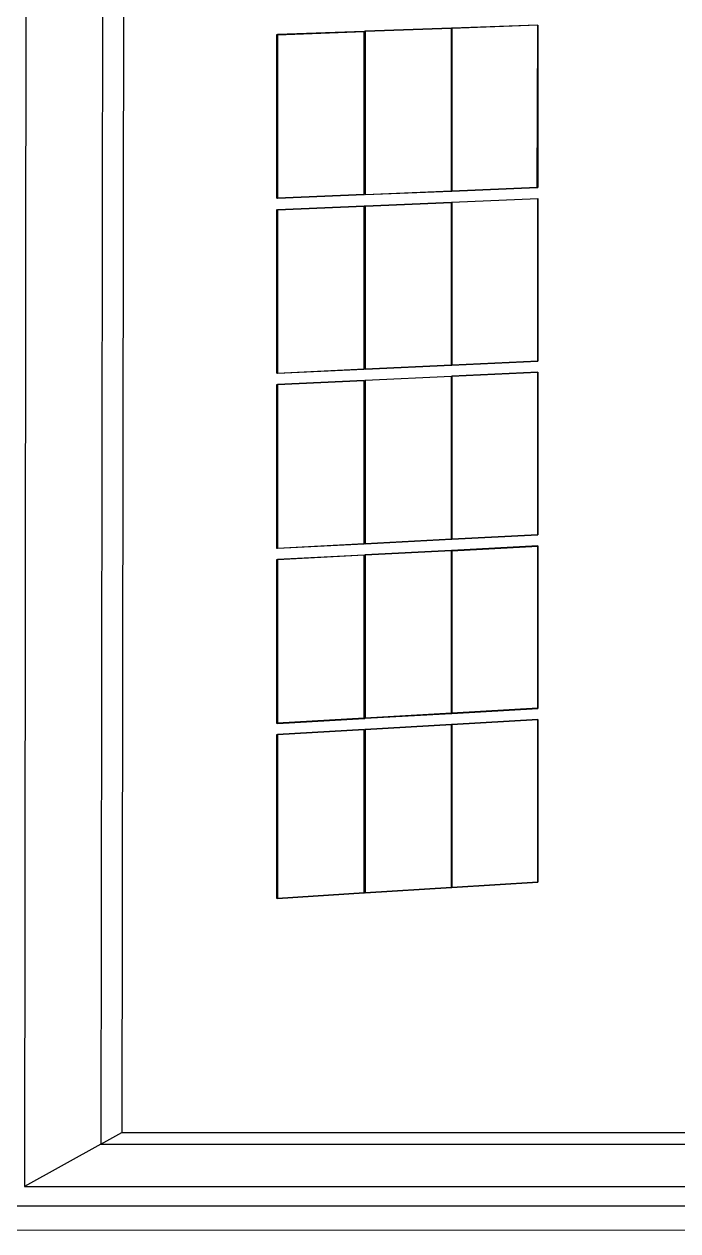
# Model space of a CAD drawing. Header units: inches. Extents: x -3457 to 3579, y -2730 to 2631.
# Drawn here: x -2956 to -2505, y -1663 to -830 of the extents above; entities that cross this region are included whole.
import ezdxf

# ---------------------------------------------------------------- set-up
doc = ezdxf.new("R2010")
doc.units = ezdxf.units.IN
doc.header["$MEASUREMENT"] = 0

msp = doc.modelspace()

# ---------------------------------------------------------------- linework, layer by layer
for p, q in [((-2953.8, 2.06), (-2955.89, -1632.72)), ((-2901.03, 2.06), (-2903.09, -1603.56)), ((-2886.52, 2.06), (-2888.56, -1595.54)), ((-2601.31, -830.96), (-2660.55, -833.13)), ((-2601.31, -831.1), (-2660.55, -833.26)), ((-2601.31, -830.96), (-2601.3, -831.1)), ((-2601.31, -830.96), (-2601.31, -831.1)), ((-2601.3, -831.1), (-2601.31, -831.1)), ((-2601.31, -831.1), (-2601.31, -833.36)), ((-2601.31, -833.36), (-2601.3, -831.1)), ((-2601.3, -943.1), (-2601.3, -831.1)), ((-2781.44, -837.56), (-2781.46, -837.69)), ((-2781.04, -837.68), (-2781.46, -837.69)), ((-2781.46, -950.58), (-2781.46, -837.69)), ((-2781.25, -894.13), (-2781.46, -837.69)), ((-2781.44, -950.43), (-2781.44, -837.56)), ((-2781.04, -837.68), (-2781.25, -894.13)), ((-2781.02, -837.54), (-2781.04, -837.68)), ((-2781.04, -837.68), (-2781.02, -837.68)), ((-2781.04, -842.76), (-2781.04, -837.68)), ((-2781.04, -842.76), (-2781.02, -837.68)), ((-2721.15, -835.35), (-2781.02, -837.54)), ((-2781.02, -837.68), (-2721.16, -835.48)), ((-2781.02, -837.54), (-2781.02, -837.68)), ((-2781.02, -837.68), (-2781.02, -950.41)), ((-2721.15, -835.35), (-2721.16, -835.48)), ((-2721.16, -835.48), (-2721.15, -835.48)), ((-2721.16, -947.93), (-2721.16, -835.48)), ((-2720.83, -835.34), (-2721.15, -835.35)), ((-2721.15, -835.35), (-2721.15, -835.48)), ((-2721.15, -835.48), (-2720.84, -835.47)), ((-2721.15, -835.48), (-2721.15, -947.93)), ((-2720.83, -835.34), (-2720.84, -835.47)), ((-2720.84, -835.47), (-2720.83, -835.47)), ((-2720.84, -948.06), (-2720.84, -835.47)), ((-2720.42, -835.32), (-2720.83, -835.34)), ((-2720.83, -835.47), (-2720.83, -835.34)), ((-2720.83, -835.47), (-2720.43, -835.46)), ((-2720.83, -947.91), (-2720.83, -835.47)), ((-2720.42, -835.32), (-2720.43, -835.46)), ((-2720.42, -835.46), (-2720.43, -835.46)), ((-2720.43, -947.89), (-2720.43, -835.46)), ((-2660.96, -833.14), (-2720.42, -835.32)), ((-2660.96, -833.28), (-2720.42, -835.46)), ((-2720.42, -835.32), (-2720.42, -835.46)), ((-2720.42, -835.46), (-2720.42, -947.89)), ((-2660.86, -833.14), (-2660.96, -833.14)), ((-2660.96, -833.14), (-2660.96, -833.28)), ((-2660.86, -833.28), (-2660.96, -833.28)), ((-2660.96, -945.42), (-2660.96, -833.28)), ((-2660.55, -833.13), (-2660.86, -833.14)), ((-2660.86, -833.14), (-2660.86, -833.28)), ((-2660.55, -833.26), (-2660.86, -833.28)), ((-2660.86, -833.28), (-2660.86, -945.42)), ((-2660.86, -945.57), (-2660.86, -833.28)), ((-2660.55, -833.13), (-2660.55, -833.26)), ((-2660.55, -833.26), (-2660.55, -945.41)), ((-2601.78, -942.97), (-2601.31, -833.36)), ((-2601.31, -833.36), (-2601.31, -942.95)), ((-2781.24, -896.67), (-2781.04, -842.76)), ((-2781.04, -950.41), (-2781.04, -842.76)), ((-2781.25, -894.13), (-2781.46, -950.58)), ((-2781.44, -950.43), (-2781.24, -896.67)), ((-2781.24, -896.67), (-2781.25, -894.13)), ((-2781.04, -950.41), (-2781.24, -896.67)), ((-2721.16, -948.08), (-2781.04, -950.57)), ((-2781.02, -950.41), (-2721.16, -947.93)), ((-2721.15, -947.93), (-2721.16, -948.08)), ((-2721.16, -947.93), (-2721.15, -947.93)), ((-2721.16, -948.08), (-2721.16, -947.93)), ((-2720.84, -948.06), (-2720.83, -947.91)), ((-2720.83, -947.91), (-2720.43, -947.89)), ((-2720.5, -948.05), (-2720.43, -948.05)), ((-2720.43, -948.05), (-2660.96, -945.58)), ((-2720.42, -947.89), (-2720.43, -948.05)), ((-2720.43, -947.89), (-2720.42, -947.89)), ((-2720.43, -948.05), (-2720.43, -947.89)), ((-2720.42, -947.89), (-2660.96, -945.42)), ((-2660.96, -945.42), (-2660.86, -945.42)), ((-2660.96, -945.58), (-2660.96, -945.42)), ((-2660.96, -945.58), (-2660.86, -945.57)), ((-2660.86, -945.42), (-2660.55, -945.41)), ((-2660.86, -945.42), (-2660.86, -945.57)), ((-2660.63, -945.56), (-2660.55, -945.56)), ((-2660.55, -945.41), (-2601.78, -942.97)), ((-2660.55, -945.56), (-2601.78, -943.12)), ((-2660.55, -945.41), (-2660.55, -945.56)), ((-2601.78, -942.97), (-2601.31, -942.95)), ((-2601.78, -943.12), (-2601.78, -942.97)), ((-2601.78, -943.12), (-2601.3, -943.1)), ((-2601.31, -942.95), (-2601.3, -943.1)), ((-2781.46, -950.58), (-2781.44, -950.43)), ((-2781.12, -950.57), (-2781.46, -950.58)), ((-2781.44, -950.43), (-2781.04, -950.41)), ((-2781.04, -950.57), (-2781.12, -950.57)), ((-2781.02, -950.41), (-2781.04, -950.57)), ((-2781.04, -950.41), (-2781.02, -950.41)), ((-2781.04, -950.57), (-2781.04, -950.41)), ((-2781.03, -958.36), (-2721.15, -955.85)), ((-2781.03, -958.51), (-2721.16, -956.01)), ((-2721.15, -955.85), (-2721.16, -956.01)), ((-2721.16, -1068.43), (-2721.16, -956.01)), ((-2721.16, -956.01), (-2721.15, -956.01)), ((-2721.15, -957.46), (-2721.16, -956.01)), ((-2721.15, -955.85), (-2720.83, -955.84)), ((-2721.15, -955.85), (-2721.15, -956.01)), ((-2721.15, -956.01), (-2720.84, -955.99)), ((-2721.15, -956.01), (-2721.15, -957.46)), ((-2720.84, -1005.23), (-2721.15, -957.46)), ((-2721.15, -957.46), (-2721.15, -1068.43)), ((-2720.83, -955.84), (-2720.84, -955.99)), ((-2720.84, -1005.23), (-2720.84, -955.99)), ((-2720.84, -955.99), (-2720.83, -955.99)), ((-2720.83, -955.84), (-2720.42, -955.82)), ((-2720.83, -955.99), (-2720.83, -955.84)), ((-2720.43, -955.98), (-2720.83, -955.99)), ((-2720.83, -1006.67), (-2720.83, -955.99)), ((-2720.42, -955.82), (-2720.43, -955.98)), ((-2720.43, -955.98), (-2720.42, -955.97)), ((-2720.43, -1068.39), (-2720.43, -955.98)), ((-2720.42, -955.82), (-2660.96, -953.33)), ((-2720.42, -955.97), (-2660.96, -953.48)), ((-2720.42, -955.82), (-2720.42, -955.97)), ((-2720.42, -955.97), (-2720.42, -1068.39)), ((-2660.96, -953.33), (-2660.86, -953.33)), ((-2660.96, -953.33), (-2660.96, -953.48)), ((-2660.86, -953.48), (-2660.96, -953.48)), ((-2660.96, -1065.61), (-2660.96, -953.48)), ((-2660.86, -953.33), (-2660.55, -953.31)), ((-2660.86, -953.33), (-2660.86, -953.48)), ((-2660.55, -953.47), (-2660.86, -953.48)), ((-2660.86, -953.48), (-2660.86, -1065.6)), ((-2660.86, -1065.78), (-2660.86, -953.48)), ((-2660.55, -953.31), (-2601.31, -950.83)), ((-2601.31, -950.98), (-2660.55, -953.47)), ((-2660.55, -953.31), (-2660.55, -953.47)), ((-2660.55, -953.47), (-2660.55, -1065.59)), ((-2601.31, -950.83), (-2601.3, -950.98)), ((-2601.31, -950.83), (-2601.31, -950.98)), ((-2601.31, -950.98), (-2601.31, -1062.82)), ((-2601.3, -950.98), (-2601.31, -950.98)), ((-2601.3, -1062.99), (-2601.31, -950.98)), ((-2601.3, -1062.99), (-2601.3, -950.98)), ((-2781.44, -958.38), (-2781.46, -958.53)), ((-2781.46, -1071.42), (-2781.46, -958.53)), ((-2781.46, -958.53), (-2781.44, -958.53)), ((-2781.44, -958.53), (-2781.44, -958.38)), ((-2781.05, -958.51), (-2781.44, -1066.19)), ((-2781.44, -958.53), (-2781.05, -958.51)), ((-2781.44, -1066.19), (-2781.44, -958.53)), ((-2781.44, -1071.25), (-2781.05, -963.58)), ((-2781.03, -958.36), (-2781.05, -958.51)), ((-2781.05, -958.51), (-2781.03, -958.51)), ((-2781.05, -963.58), (-2781.05, -958.51)), ((-2781.05, -963.58), (-2781.03, -958.51)), ((-2781.05, -1071.23), (-2781.05, -963.58)), ((-2781.03, -958.36), (-2781.03, -958.51)), ((-2781.03, -958.51), (-2781.03, -1071.23)), ((-2720.83, -1006.67), (-2720.84, -1005.23)), ((-2720.84, -1068.58), (-2720.84, -1005.23)), ((-2720.83, -1068.41), (-2720.83, -1006.67)), ((-2720.43, -1068.39), (-2720.83, -1006.67)), ((-2781.44, -1066.19), (-2781.46, -1071.42)), ((-2781.44, -1071.25), (-2781.44, -1066.19)), ((-2720.43, -1068.57), (-2660.96, -1065.78)), ((-2720.42, -1068.39), (-2660.96, -1065.61)), ((-2660.96, -1065.61), (-2660.86, -1065.6)), ((-2660.96, -1065.78), (-2660.96, -1065.61)), ((-2660.96, -1065.78), (-2660.86, -1065.78)), ((-2660.86, -1065.6), (-2660.55, -1065.59)), ((-2660.86, -1065.6), (-2660.86, -1065.78)), ((-2660.63, -1065.76), (-2660.55, -1065.76)), ((-2660.55, -1065.59), (-2601.31, -1062.82)), ((-2660.55, -1065.76), (-2601.3, -1062.99)), ((-2660.55, -1065.59), (-2660.55, -1065.76)), ((-2601.31, -1062.82), (-2601.3, -1062.99)), ((-2781.46, -1071.42), (-2781.44, -1071.25)), ((-2781.46, -1071.42), (-2781.12, -1071.41)), ((-2781.44, -1071.25), (-2781.05, -1071.23)), ((-2781.12, -1071.41), (-2781.05, -1071.4)), ((-2781.05, -1071.4), (-2721.16, -1068.6)), ((-2781.03, -1071.23), (-2781.05, -1071.4)), ((-2781.05, -1071.23), (-2781.03, -1071.23)), ((-2781.05, -1071.4), (-2781.05, -1071.23)), ((-2781.03, -1071.23), (-2721.16, -1068.43)), ((-2721.15, -1068.43), (-2721.16, -1068.6)), ((-2721.16, -1068.6), (-2721.16, -1068.43)), ((-2721.16, -1068.43), (-2721.15, -1068.43)), ((-2720.84, -1068.58), (-2720.83, -1068.41)), ((-2720.83, -1068.41), (-2720.43, -1068.39)), ((-2720.51, -1068.57), (-2720.43, -1068.57)), ((-2720.42, -1068.39), (-2720.43, -1068.57)), ((-2720.43, -1068.57), (-2720.43, -1068.39)), ((-2720.43, -1068.39), (-2720.42, -1068.39)), ((-2660.97, -1073.51), (-2720.42, -1076.32)), ((-2660.97, -1073.69), (-2720.42, -1076.49)), ((-2660.87, -1073.51), (-2660.97, -1073.51)), ((-2660.97, -1073.51), (-2660.97, -1073.69)), ((-2660.87, -1073.68), (-2660.97, -1073.69)), ((-2660.97, -1185.79), (-2660.97, -1073.69)), ((-2660.87, -1073.51), (-2660.87, -1185.79)), ((-2660.87, -1073.51), (-2660.87, -1073.68)), ((-2660.55, -1073.67), (-2660.87, -1073.68)), ((-2660.87, -1185.98), (-2660.87, -1073.68)), ((-2601.31, -1070.7), (-2660.56, -1073.5)), ((-2660.56, -1073.5), (-2660.55, -1073.67)), ((-2660.56, -1073.5), (-2660.55, -1073.67)), ((-2660.55, -1073.67), (-2660.56, -1185.77)), ((-2601.31, -1070.87), (-2660.55, -1073.67)), ((-2601.31, -1070.7), (-2601.3, -1070.87)), ((-2601.31, -1070.7), (-2601.31, -1070.87)), ((-2601.31, -1070.87), (-2601.31, -1182.69)), ((-2601.3, -1070.87), (-2601.31, -1070.87)), ((-2601.3, -1182.88), (-2601.3, -1070.87)), ((-2781.44, -1079.2), (-2781.46, -1079.37)), ((-2781.05, -1079.35), (-2781.46, -1079.37)), ((-2781.05, -1079.35), (-2781.46, -1192.26)), ((-2781.46, -1192.26), (-2781.46, -1079.37)), ((-2781.44, -1192.07), (-2781.44, -1079.2)), ((-2781.03, -1079.18), (-2781.05, -1079.35)), ((-2781.03, -1079.35), (-2781.05, -1079.35)), ((-2781.05, -1084.4), (-2781.05, -1079.35)), ((-2781.05, -1084.4), (-2781.03, -1079.35)), ((-2721.16, -1076.35), (-2781.03, -1079.18)), ((-2721.17, -1076.53), (-2781.03, -1079.35)), ((-2781.03, -1079.18), (-2781.03, -1079.35)), ((-2781.03, -1079.35), (-2781.03, -1192.05)), ((-2721.16, -1076.35), (-2721.17, -1076.53)), ((-2721.17, -1188.93), (-2721.17, -1076.53)), ((-2721.16, -1076.35), (-2721.16, -1188.93)), ((-2720.84, -1076.34), (-2720.84, -1076.51)), ((-2720.84, -1188.91), (-2720.84, -1076.34)), ((-2720.43, -1076.49), (-2720.84, -1076.51)), ((-2720.84, -1189.1), (-2720.84, -1076.51)), ((-2720.42, -1076.32), (-2720.43, -1076.49)), ((-2720.43, -1189.08), (-2720.43, -1076.49)), ((-2720.42, -1076.49), (-2720.43, -1076.49)), ((-2720.42, -1076.32), (-2720.42, -1076.49)), ((-2720.42, -1076.49), (-2720.42, -1188.89)), ((-2781.44, -1192.07), (-2781.05, -1084.4)), ((-2781.05, -1192.05), (-2781.05, -1084.4)), ((-2660.56, -1185.77), (-2601.31, -1182.69)), ((-2660.55, -1185.96), (-2601.3, -1182.88)), ((-2601.31, -1182.69), (-2601.3, -1182.88)), ((-2781.05, -1192.24), (-2721.17, -1189.12)), ((-2781.03, -1192.05), (-2721.17, -1188.93)), ((-2721.16, -1188.93), (-2721.17, -1189.12)), ((-2721.17, -1189.12), (-2721.17, -1188.93)), ((-2721.17, -1188.93), (-2721.16, -1188.93)), ((-2721.16, -1188.93), (-2720.84, -1188.91)), ((-2720.84, -1188.91), (-2720.42, -1188.89)), ((-2720.84, -1189.1), (-2720.84, -1188.91)), ((-2720.51, -1189.09), (-2720.43, -1189.08)), ((-2720.43, -1189.08), (-2660.97, -1185.98)), ((-2720.42, -1188.89), (-2720.43, -1189.08)), ((-2720.42, -1188.89), (-2660.97, -1185.79)), ((-2660.97, -1185.98), (-2660.97, -1185.79)), ((-2660.97, -1185.79), (-2660.87, -1185.79)), ((-2660.97, -1185.98), (-2660.87, -1185.98)), ((-2660.87, -1185.79), (-2660.56, -1185.77)), ((-2660.87, -1185.79), (-2660.87, -1185.98)), ((-2660.63, -1185.97), (-2660.55, -1185.96)), ((-2660.56, -1185.77), (-2660.55, -1185.96)), ((-2601.31, -1190.57), (-2660.56, -1193.68)), ((-2660.56, -1193.87), (-2601.31, -1190.76)), ((-2601.31, -1190.57), (-2601.3, -1190.76)), ((-2601.31, -1190.57), (-2601.31, -1190.76)), ((-2601.31, -1190.76), (-2601.31, -1302.55)), ((-2601.31, -1190.76), (-2601.3, -1190.76)), ((-2601.3, -1302.76), (-2601.3, -1190.76)), ((-2781.46, -1192.26), (-2781.44, -1192.07)), ((-2781.12, -1192.25), (-2781.46, -1192.26)), ((-2781.44, -1192.07), (-2781.05, -1192.05)), ((-2781.05, -1192.24), (-2781.12, -1192.25)), ((-2781.03, -1192.05), (-2781.05, -1192.24)), ((-2781.05, -1192.05), (-2781.03, -1192.05)), ((-2781.05, -1192.24), (-2781.05, -1192.05)), ((-2721.16, -1196.86), (-2781.03, -1200)), ((-2721.17, -1197.05), (-2781.03, -1200.19)), ((-2721.16, -1196.86), (-2721.17, -1197.05)), ((-2721.17, -1309.43), (-2721.17, -1197.05)), ((-2721.16, -1196.86), (-2721.16, -1309.43)), ((-2720.84, -1196.84), (-2720.85, -1197.03)), ((-2720.43, -1197.01), (-2720.85, -1197.03)), ((-2720.85, -1309.41), (-2720.85, -1197.03)), ((-2720.84, -1309.41), (-2720.84, -1196.84)), ((-2720.42, -1196.82), (-2720.43, -1197.01)), ((-2720.43, -1309.6), (-2720.43, -1197.01)), ((-2720.42, -1197.01), (-2720.43, -1197.01)), ((-2660.97, -1193.7), (-2720.42, -1196.82)), ((-2660.97, -1193.89), (-2720.42, -1197.01)), ((-2720.42, -1196.82), (-2720.42, -1197.01)), ((-2720.42, -1197.01), (-2720.42, -1309.39)), ((-2660.87, -1193.69), (-2660.97, -1193.7)), ((-2660.97, -1193.7), (-2660.97, -1193.89)), ((-2660.97, -1193.89), (-2660.87, -1193.89)), ((-2660.97, -1305.98), (-2660.97, -1193.89)), ((-2660.87, -1193.69), (-2660.87, -1193.89)), ((-2660.87, -1193.89), (-2660.56, -1193.87)), ((-2660.87, -1305.97), (-2660.87, -1193.89)), ((-2660.56, -1193.68), (-2660.56, -1193.87)), ((-2660.56, -1193.87), (-2660.56, -1305.95)), ((-2781.45, -1200.02), (-2781.47, -1200.21)), ((-2781.47, -1313.1), (-2781.05, -1200.19)), ((-2781.05, -1200.19), (-2781.47, -1200.21)), ((-2781.47, -1313.1), (-2781.47, -1200.21)), ((-2781.45, -1312.89), (-2781.45, -1200.02)), ((-2781.03, -1200), (-2781.05, -1200.19)), ((-2781.05, -1313.08), (-2781.05, -1200.19)), ((-2781.03, -1200.19), (-2781.05, -1200.19)), ((-2781.03, -1200), (-2781.03, -1200.19)), ((-2781.03, -1200.19), (-2781.03, -1312.87)), ((-2720.43, -1309.6), (-2660.97, -1306.19)), ((-2660.97, -1305.98), (-2720.42, -1309.39)), ((-2660.87, -1305.97), (-2660.97, -1305.98)), ((-2660.97, -1306.19), (-2660.97, -1305.98)), ((-2660.97, -1306.19), (-2660.87, -1306.18)), ((-2660.56, -1305.95), (-2660.87, -1305.97)), ((-2660.87, -1305.97), (-2660.87, -1306.18)), ((-2660.87, -1306.18), (-2660.56, -1306.16)), ((-2601.31, -1302.55), (-2660.56, -1305.95)), ((-2660.56, -1306.16), (-2601.3, -1302.76)), ((-2660.56, -1305.95), (-2660.56, -1306.16)), ((-2601.31, -1302.55), (-2601.3, -1302.76)), ((-2781.47, -1313.1), (-2781.45, -1312.89)), ((-2781.45, -1312.89), (-2781.03, -1312.87)), ((-2781.13, -1313.09), (-2781.05, -1313.08)), ((-2781.05, -1313.08), (-2721.17, -1309.64)), ((-2781.03, -1312.87), (-2781.05, -1313.08)), ((-2721.17, -1309.43), (-2781.03, -1312.87)), ((-2721.16, -1309.43), (-2721.17, -1309.64)), ((-2721.17, -1309.64), (-2721.17, -1309.43)), ((-2721.16, -1309.43), (-2721.17, -1309.43)), ((-2721.17, -1309.64), (-2720.85, -1309.62)), ((-2720.85, -1309.41), (-2721.16, -1309.43)), ((-2720.85, -1309.62), (-2720.84, -1309.41)), ((-2720.85, -1309.62), (-2720.85, -1309.41)), ((-2720.84, -1309.41), (-2720.85, -1309.41)), ((-2720.85, -1309.62), (-2720.51, -1309.61)), ((-2720.42, -1309.39), (-2720.84, -1309.41)), ((-2720.51, -1309.61), (-2720.43, -1309.6)), ((-2720.42, -1309.39), (-2720.43, -1309.6)), ((-2660.97, -1313.88), (-2720.43, -1317.32)), ((-2660.97, -1314.09), (-2720.43, -1317.32)), ((-2660.97, -1314.09), (-2720.43, -1317.53)), ((-2660.97, -1313.88), (-2660.97, -1314.09)), ((-2660.87, -1313.88), (-2660.97, -1313.88)), ((-2660.87, -1314.09), (-2660.97, -1314.09)), ((-2660.97, -1426.16), (-2660.97, -1314.09)), ((-2660.87, -1341.33), (-2660.97, -1314.09)), ((-2660.87, -1313.88), (-2660.87, -1314.09)), ((-2660.87, -1313.88), (-2660.87, -1314.09)), ((-2660.56, -1314.07), (-2660.87, -1314.09)), ((-2660.87, -1341.33), (-2660.87, -1314.09)), ((-2601.32, -1310.44), (-2660.56, -1313.86)), ((-2601.32, -1310.65), (-2660.56, -1314.07)), ((-2660.56, -1313.86), (-2660.56, -1314.07)), ((-2660.56, -1314.07), (-2660.56, -1426.14)), ((-2601.32, -1310.44), (-2601.31, -1310.65)), ((-2601.32, -1310.44), (-2601.32, -1310.65)), ((-2601.31, -1310.65), (-2601.32, -1422.42)), ((-2601.31, -1310.65), (-2601.32, -1310.65)), ((-2601.32, -1310.65), (-2601.32, -1422.42)), ((-2601.31, -1422.65), (-2601.31, -1310.65)), ((-2781.45, -1320.84), (-2781.47, -1321.05)), ((-2781.47, -1433.94), (-2781.47, -1321.05)), ((-2781.45, -1321.05), (-2781.47, -1321.05)), ((-2781.45, -1321.05), (-2781.45, -1320.84)), ((-2781.45, -1428.71), (-2781.05, -1321.03)), ((-2781.05, -1321.03), (-2781.45, -1321.05)), ((-2781.45, -1428.71), (-2781.45, -1321.05)), ((-2781.03, -1320.82), (-2781.05, -1321.03)), ((-2781.05, -1433.92), (-2781.05, -1321.03)), ((-2781.03, -1321.03), (-2781.05, -1321.03)), ((-2721.16, -1317.36), (-2781.03, -1320.82)), ((-2721.17, -1317.57), (-2781.03, -1321.03)), ((-2781.03, -1320.82), (-2781.03, -1321.03)), ((-2781.03, -1321.03), (-2781.03, -1433.69)), ((-2721.16, -1317.36), (-2721.17, -1317.57)), ((-2721.17, -1429.94), (-2721.17, -1317.57)), ((-2721.16, -1317.36), (-2721.16, -1429.94)), ((-2720.84, -1317.34), (-2720.85, -1317.55)), ((-2720.85, -1430.14), (-2720.85, -1317.55)), ((-2720.84, -1317.55), (-2720.85, -1317.55)), ((-2720.84, -1317.55), (-2720.84, -1317.34)), ((-2720.44, -1317.53), (-2720.84, -1317.55)), ((-2720.84, -1429.91), (-2720.84, -1317.55)), ((-2720.43, -1317.32), (-2720.44, -1317.53)), ((-2720.43, -1317.53), (-2720.44, -1317.53)), ((-2720.44, -1429.89), (-2720.44, -1317.53)), ((-2720.43, -1317.32), (-2720.43, -1317.53)), ((-2720.43, -1317.53), (-2720.43, -1429.89)), ((-2660.87, -1341.33), (-2660.87, -1341.39)), ((-2660.87, -1341.39), (-2660.87, -1426.16)), ((-2660.56, -1426.14), (-2660.87, -1341.39)), ((-2660.56, -1426.14), (-2601.32, -1422.42)), ((-2660.56, -1426.37), (-2601.31, -1422.65)), ((-2601.32, -1422.42), (-2601.31, -1422.65)), ((-2781.47, -1433.94), (-2781.45, -1428.71)), ((-2781.45, -1433.71), (-2781.45, -1428.71)), ((-2781.05, -1433.92), (-2721.17, -1430.17)), ((-2781.03, -1433.69), (-2721.17, -1429.94)), ((-2721.16, -1429.94), (-2721.17, -1430.17)), ((-2721.17, -1430.17), (-2721.17, -1429.94)), ((-2721.17, -1429.94), (-2721.16, -1429.94)), ((-2721.16, -1429.94), (-2720.84, -1429.91)), ((-2720.85, -1430.14), (-2720.44, -1429.89)), ((-2720.85, -1430.14), (-2720.84, -1429.91)), ((-2720.85, -1430.14), (-2720.51, -1430.12)), ((-2720.84, -1429.91), (-2720.44, -1429.89)), ((-2720.51, -1430.12), (-2720.44, -1430.12)), ((-2720.44, -1430.12), (-2660.97, -1426.39)), ((-2720.43, -1429.89), (-2720.44, -1430.12)), ((-2720.44, -1430.12), (-2720.44, -1429.89)), ((-2720.44, -1429.89), (-2720.43, -1429.89)), ((-2720.44, -1429.89), (-2720.43, -1429.89)), ((-2720.44, -1429.89), (-2720.44, -1429.89)), ((-2720.43, -1429.89), (-2660.97, -1426.16)), ((-2660.97, -1426.39), (-2660.97, -1426.16)), ((-2660.97, -1426.16), (-2660.87, -1426.16)), ((-2660.97, -1426.39), (-2660.87, -1426.39)), ((-2660.87, -1426.16), (-2660.56, -1426.14)), ((-2660.87, -1426.16), (-2660.87, -1426.39)), ((-2660.64, -1426.37), (-2660.56, -1426.37)), ((-2660.56, -1426.14), (-2660.56, -1426.37)), ((-2781.47, -1433.94), (-2781.45, -1433.71)), ((-2781.45, -1433.71), (-2781.03, -1433.69)), ((-2781.13, -1433.92), (-2781.05, -1433.92)), ((-2781.03, -1433.69), (-2781.05, -1433.92)), ((-2903.09, -1603.56), (-2888.56, -1595.54)), ((-2888.56, -1595.54), (2895.33, -1595.54)), ((-2903.09, -1603.56), (-2955.89, -1632.72)), ((-2903.09, -1603.56), (2909.88, -1603.56)), ((-2955.89, -1632.72), (2962.81, -1632.72)), ((2963.47, -1646.41), (-2965.54, -1646.41)), ((-2995.11, -1662.82), (2996.24, -1663.45))]:
    msp.add_line(p, q)

doc.saveas('drawing.dxf')
